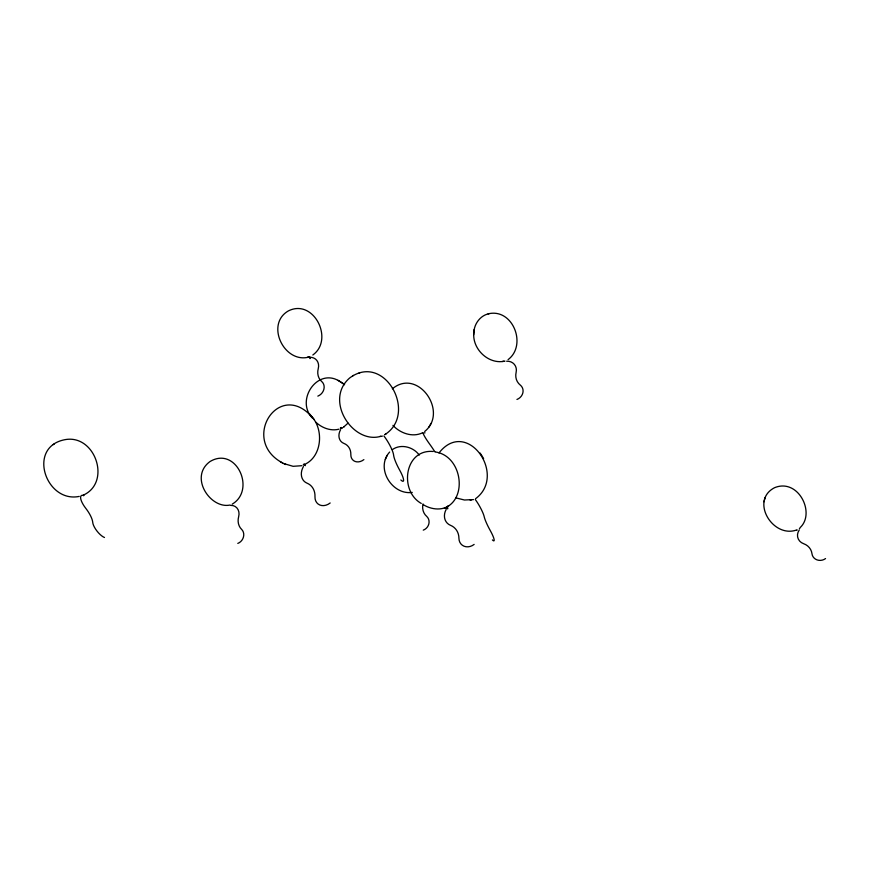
<?xml version="1.0" encoding="UTF-8"?>
<svg xmlns="http://www.w3.org/2000/svg" width="869" height="869" viewBox="0 0 869 869"><rect width="100%" height="100%" fill="white"/><g stroke="black" fill="none" stroke-linecap="round" stroke-linejoin="round"><path stroke-width="1.3" d="M304.552 464.589C302.021 464.893 304.443 463.535 304.856 464.915M341.865 428.015L341.463 427.483L342.06 428.015M504.987 361.102C488.508 364.947 471.824 348.773 473.877 332.284M473.909 332.012C474.322 323.54 480.633 315.197 489.182 313.676M473.648 334.88L474.116 329.623M799.35 528.917L800.327 527.407C815.611 512.895 798.209 477.885 774.529 487.715C749.86 500.457 772.465 538.096 796.167 530.133M341.55 427.982L340.376 427.982M341.441 427.874L340.583 427.928L341.843 427.885M389.66 452.043C375.147 467.88 391.897 495.297 412.254 492.419M763.97 501.782L764.524 499.794M764.666 499.284L765.144 497.557M424.767 431.404C448.741 411.982 417.924 367.457 392.364 388.801M385.325 459.462L386.194 457.507M386.379 457.094L387.139 455.399M304.628 464.426C321.606 456.855 324.094 430.492 312.08 416.99M305.225 465.697L304.269 464.252M424.778 433.142L424.789 432.349M428.949 427.059L429.601 425.886M430.133 424.93L430.981 423.42M445.851 508.332L447.177 507.17L446.916 507.941M438.975 452.966C466.935 417.153 507.539 475.202 475.549 498.719M348.024 423.127L343.548 427.157L343.983 426.82M508.072 359.647C527.364 345.123 512.84 307.778 488.106 313.861M447.644 508.897C448.589 507.626 445.71 506.823 448.686 505.769M82.935 495.297C112.047 482.697 95.069 433.11 64.208 439.823C26.852 447.665 46.079 503.281 79.253 496.405M232.262 504.107C256.257 489.877 236.162 445.819 210.005 461.548C188.703 477.07 210.504 509.245 230.079 505.03M83.674 495.786L83.913 494.993M446.199 507.561L447.372 507.431L447.057 508.376M384.75 434.685C418.228 413.753 384.467 351.988 349.642 378.004C323.768 400.305 353.02 444.559 380.752 436.325M386.227 433.664L385.195 434.413M312.818 354.997C334.413 339.54 313.633 298.208 288.41 310.896C265.099 324.115 284.022 363.535 308.68 357.126M53.15 444.678L54.291 443.972M392.321 449.664C400.794 443.483 413.405 446.905 419.249 455.095M447.85 506.41C467.435 494.58 460.7 455.801 435.543 451.989M447.969 506.345C440.561 510.755 430.535 509.223 423.344 504.704M446.46 507.442L444.385 507.974M352.673 375.821L353.466 375.419M422.627 432.751C412.569 437.726 400.207 433.229 392.951 425.397M303.922 464.47L303.314 464.969M358.973 373.062L359.875 372.736M308.017 357.289L309.744 356.735M310.461 358.452L309.69 358.506M307.354 357.365L308.549 357.148M301.836 465.697L293.081 466.316L283.913 463.601M502.336 361.482L503.89 361.178M379.916 436.466L382.425 436.108M338.975 429.177C330.72 431.328 321.91 427.906 315.871 422.225M469.89 499.86L471.313 499.686M796.558 530.09L797.329 530.014M471.671 499.653L464.448 500.012L455.725 497.828M470.574 499.74L473.529 499.61M433.207 451.489C404.389 448.849 398.936 490.898 421.259 503.433M340.061 381.61C318 366.675 295.112 399.946 312.243 417.924M314.274 419.705C280.481 376.44 238.866 439.844 282.621 462.96M280.448 461.873L285.814 464.546M340.822 382.078L344.591 384.75M337.943 380.296L343.179 383.533M309.494 413.807L311.602 416.414M482.045 456.073L483.62 458.615M480.144 453.053L481.708 455.562M475.31 499.545A12.861 2.118 60.6 0 1 484.185 516.653A17.445 2.846 60.8 0 0 490.333 530.687A10.7 1.781 60.8 0 1 494.07 539.247A10.7 1.781 60.8 0 1 492.386 539.921M82.338 495.243A13.144 4.464 51.3 0 0 85.694 508.224A18.434 6.398 51.1 0 1 92.744 522.465A10.884 3.758 51.6 0 0 97.013 531.1A10.884 3.758 51.6 0 0 104.486 537.498M799.176 530.155A10.178 9.266 -15.6 0 0 803.597 543.69A13.937 12.807 -15.9 0 1 811.994 553.792A8.462 7.745 -13.3 0 0 817.099 559.908A8.462 7.745 -13.3 0 0 825.55 558.561M303.433 466.534A13.795 10.982 -50.1 0 0 307.05 483.175A19.009 15.164 -51.7 0 1 314.98 496.753A11.493 9.255 -50.8 0 0 319.835 505.019A11.493 9.255 -50.8 0 0 330.177 502.977M309.581 357.311A10.754 9.211 -48.6 0 1 318.25 368.619A14.827 12.774 -47.9 0 0 321.747 381.556A8.907 7.68 -49.3 0 1 323.855 389.399A8.907 7.68 -49.3 0 1 317.837 396.123M230.872 505.389A10.156 8.723 -57.9 0 1 238.649 516.697A13.991 12.101 -57.8 0 0 241.636 529.395A8.418 7.267 -59 0 1 243.439 537.085A8.418 7.267 -59 0 1 237.791 543.407M423.388 432.849A11.666 1.303 54.5 0 0 429.536 443.94A16.315 1.857 54.5 0 1 434.902 451.88M446.155 509.462A12.883 10.971 -47.2 0 0 450.5 525.321A17.738 15.142 -49.3 0 1 458.93 538.313A10.721 9.233 -47.9 0 0 464.079 546.221A10.721 9.233 -47.9 0 0 474.137 544.418M340.637 429.59A11.645 9.298 -47.5 0 0 343.918 443.418A16.011 12.818 -48.9 0 1 350.848 454.628A9.678 7.799 -48 0 0 355.073 461.439A9.678 7.799 -48 0 0 363.883 459.614M423.029 503.89A13.73 12.514 -50.9 0 0 426.657 516.36A8.255 7.517 -52.9 0 1 428.841 523.909A8.255 7.517 -52.9 0 1 423.268 530.144M383.902 435.956A14.556 2.922 59.7 0 1 393.592 455.03A19.672 3.91 60 0 0 399.805 470.39A12.101 2.466 60 0 1 403.574 479.764A12.101 2.466 60 0 1 400.848 479.981M506.638 361.222A10.613 9.505 -38.8 0 1 516.121 372.366A14.643 13.176 -37.3 0 0 520.325 385.119A8.788 7.919 -39 0 1 522.866 392.842A8.788 7.919 -39 0 1 516.946 399.458"/></g></svg>
